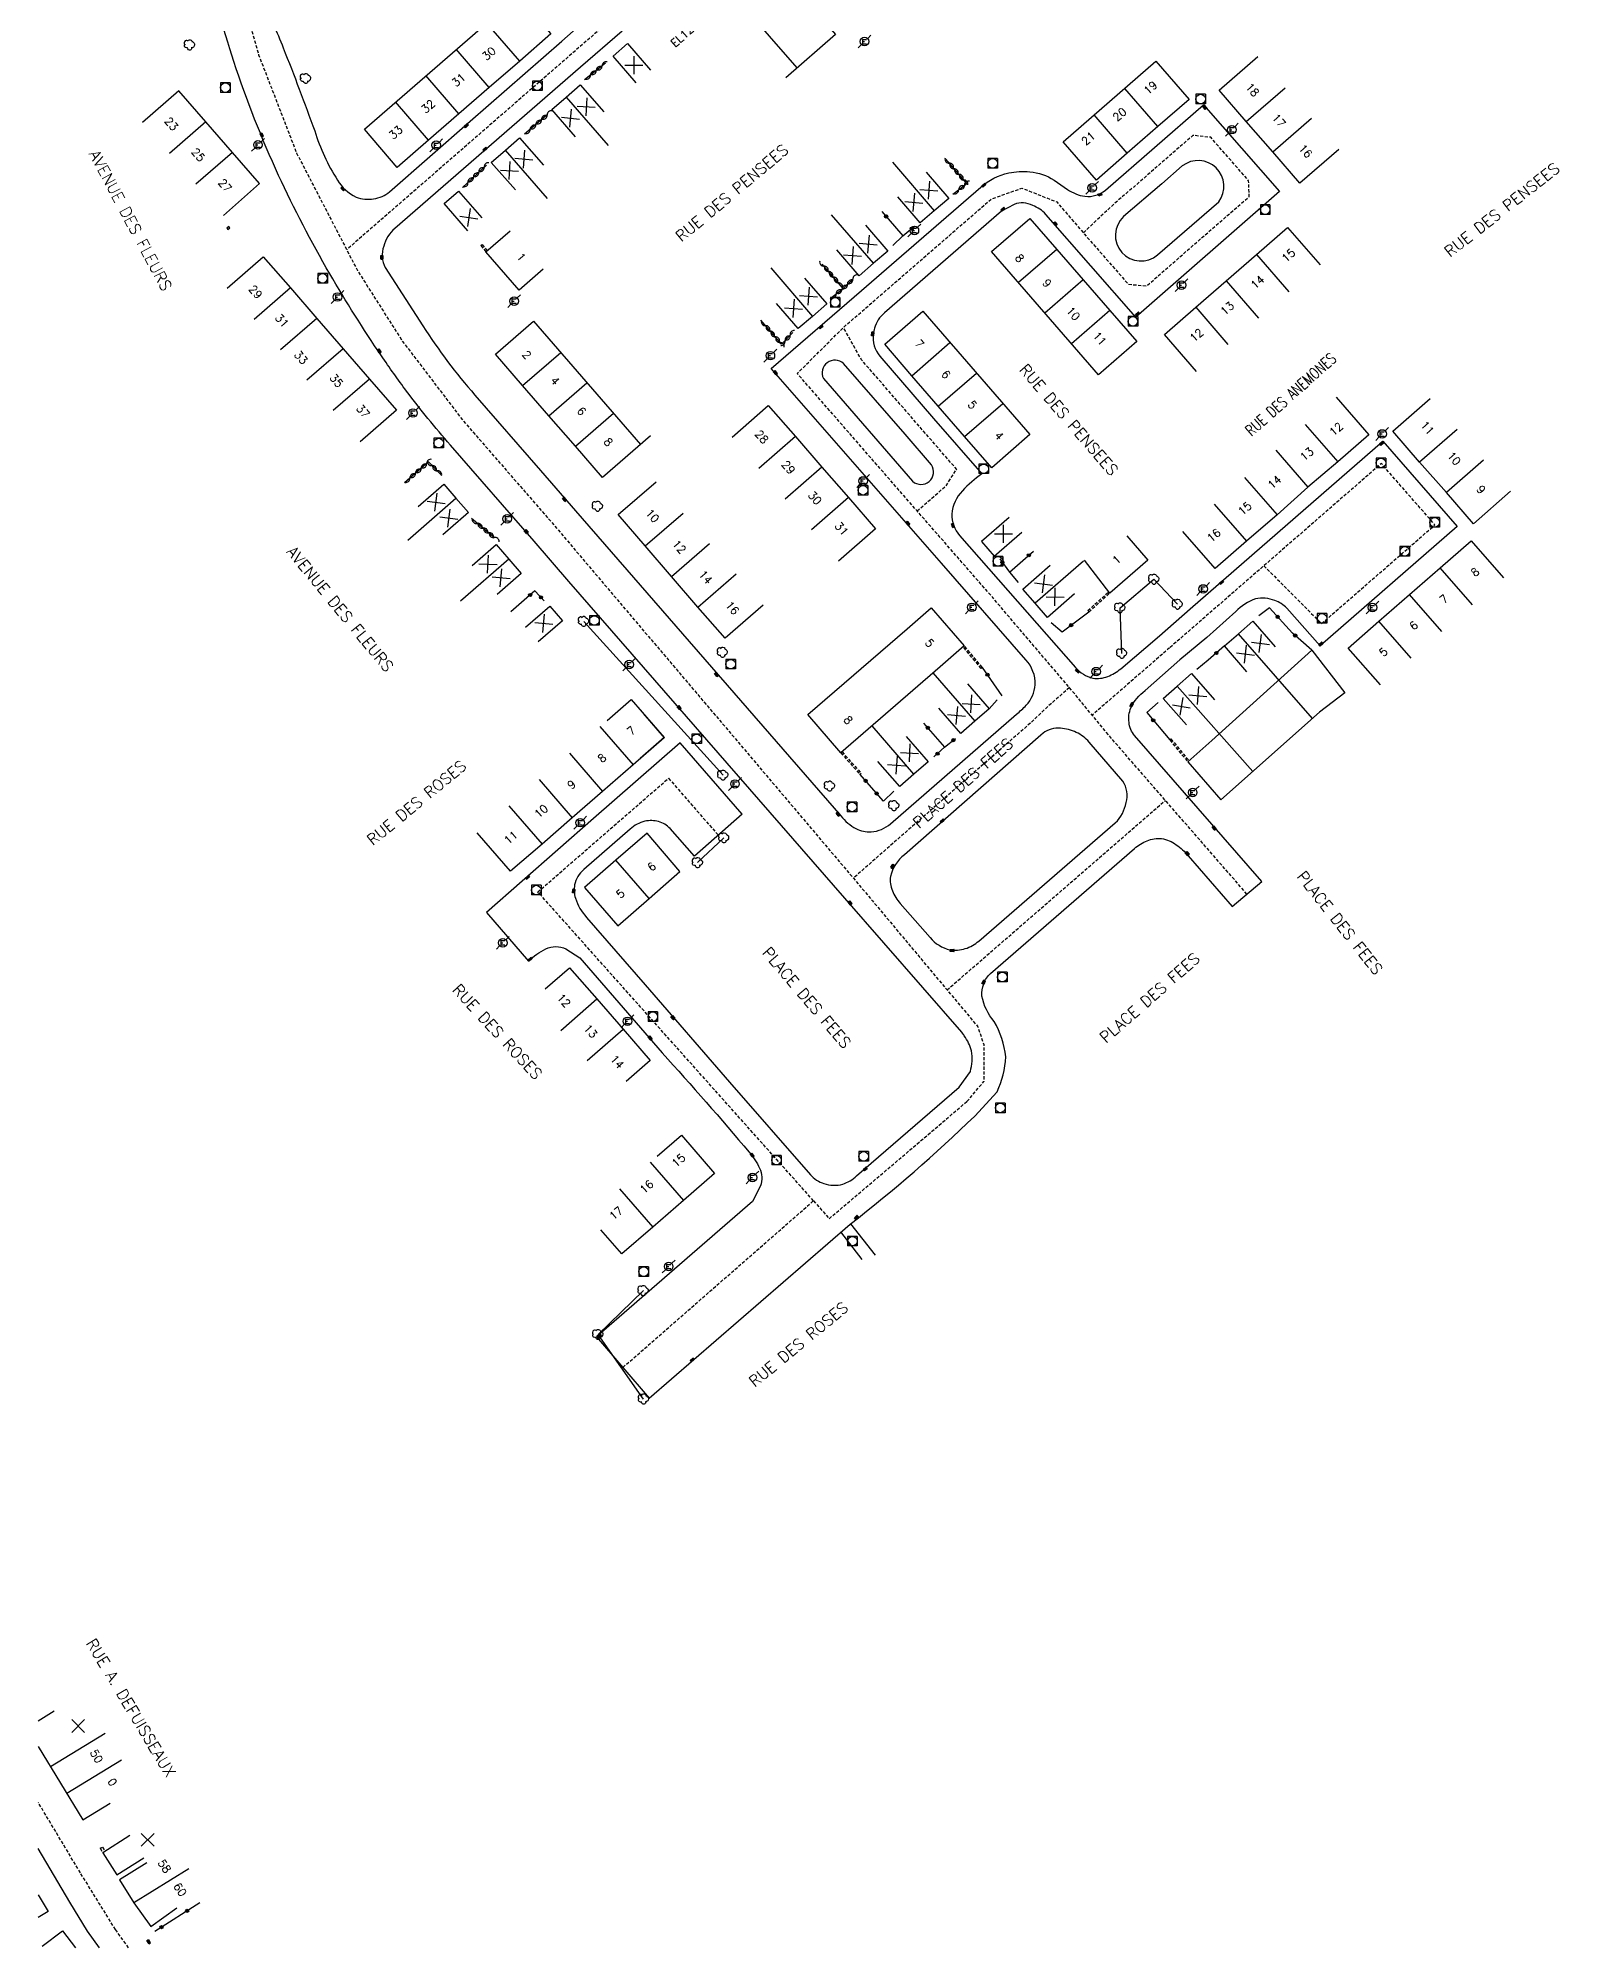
# Model space of a CAD drawing. Header units: millimetres. Extents: x 109000 to 110000, y 120000 to 121000.
# Drawn here: x 109000 to 109237.6, y 120000 to 120298.3 of the extents above; entities that cross this region are included whole.
import ezdxf
from ezdxf.enums import TextEntityAlignment as Align

# ---------------------------------------------------------------- set-up
doc = ezdxf.new("R2010")
doc.units = ezdxf.units.MM
doc.linetypes.add('DASHED', pattern=[0.75, 0.5, -0.25])
doc.layers.get('0').update_dxf_attribs({"linetype": 'CONTINUOUS'})
for name, color, linetype in [('W0001', 6, 'DASHED'), ('W0008', 7, 'CONTINUOUS'), ('W0100', 7, 'CONTINUOUS'), ('W0112', 1, 'DASHED'), ('W0300', 7, 'CONTINUOUS'), ('W0302', 3, 'CONTINUOUS'), ('W0310', 3, 'CONTINUOUS'), ('W0322', 7, 'CONTINUOUS'), ('W0400', 7, 'CONTINUOUS'), ('W0420', 7, 'CONTINUOUS'), ('W0471', 7, 'CONTINUOUS'), ('W0984', 7, 'CONTINUOUS'), ('W0989', 7, 'CONTINUOUS'), ('W0991', 7, 'CONTINUOUS'), ('W1102', 7, 'CONTINUOUS')]:
    doc.layers.add(name, color=color, linetype=linetype)
doc.styles.get("Standard").update_dxf_attribs({"font": 'romans.shx', "width": 0.85})

# ---------------------------------------------------------------- blocks, each defined once
blk = doc.blocks.new('t322o')
at = {"color": 0, "linetype": 'Continuous'}
for radius in [0.25, 0.15]:
    blk.add_circle((0, 0), radius, dxfattribs=at)
blk = doc.blocks.new('t991o')
at = {"color": 0, "linetype": 'Continuous'}
for p, q in [((-1, 1), (1, -1)), ((-1, -1), (1, 1))]:
    blk.add_line(p, q, dxfattribs=at)
blk = doc.blocks.new('t310o')
at = {"color": 0, "linetype": 'Continuous'}
for centre, start, end in [((-0.5, 0.38), 216.8699, 323.1304), ((0.5, -0.37), 36.8699, 143.1303)]:
    blk.add_arc(centre, 0.625, start, end, dxfattribs=at)
blk = doc.blocks.new('T400')
for p, q in [((-0.15, 0.3), (0.15, 0.3)), ((-0.15, -0.25), (-0.15, 0.3)), ((-0.15, 0.15), (0.15, 0.15)), ((-0.15, 0), (0.15, 0)), ((0.15, 0.3), (0.15, -0.25)), ((-0.15, -0.15), (0.15, -0.15)), ((-0.15, -0.25), (-0.15, -0.3)), ((-0.15, -0.3), (0.15, -0.3)), ((0.15, -0.3), (0.15, -0.25))]:
    blk.add_line(p, q)
blk = doc.blocks.new('T420')
for p, q in [((0.75, 0.75), (-0.75, 0.75)), ((-0.75, 0.75), (-0.75, -0.75)), ((0.75, 0.75), (0.75, -0.75)), ((0.75, -0.75), (-0.75, -0.75))]:
    blk.add_line(p, q)
blk.add_ellipse((0, 0), major_axis=(-0.53, 0.53), ratio=1, start_param=3.926991, end_param=10.210176)
blk = doc.blocks.new('T471')
for p, q in [((-0.333334, 0.333334), (-0.333334, -0.333334)), ((-0.333334, 0.333334), (0.333334, 0.333334)), ((-0.333334, 0), (0, 0)), ((0.500001, 0.500001), (1.000002, 1.000002)), ((-0.500001, -0.500001), (-1.000002, -1.000002)), ((-0.333334, -0.333334), (0.333334, -0.333334))]:
    blk.add_line(p, q)
blk.add_ellipse((0, 0), major_axis=(0.471405, 0.471405), ratio=1, start_param=5.4977871438, end_param=11.780972451)
blk = doc.blocks.new('T300')
for p, q in [((-0.8, 0.51), (-0.86, 0.34)), ((-0.86, 0.34), (-0.86, 0.17)), ((-0.86, 0.17), (-0.74, 0.06)), ((-0.69, 0.63), (-0.8, 0.51)), ((-0.8, -0.06), (-0.74, 0.06)), ((-0.74, 0.06), (-0.69, 0.11)), ((-0.57, 0.69), (-0.69, 0.63)), ((-0.46, 0.69), (-0.57, 0.69)), ((-0.29, 0.63), (-0.46, 0.69)), ((-0.29, 0.63), (-0.17, 0.74)), ((-0.23, 0.57), (-0.29, 0.63)), ((-0.17, 0.74), (-0.06, 0.8)), ((-0.06, 0.8), (0.06, 0.8)), ((0.06, 0.8), (0.23, 0.74)), ((0.23, 0.74), (0.34, 0.63)), ((0.34, 0.63), (0.4, 0.51)), ((0.46, 0.46), (0.34, 0.46)), ((0.4, 0.51), (0.4, 0.46)), ((0.57, 0.4), (0.46, 0.46)), ((0.57, 0.4), (0.69, 0.29)), ((0.69, 0.29), (0.74, 0.17)), ((0.74, 0.06), (0.69, -0.17)), ((0.74, 0.17), (0.74, 0.06)), ((-0.8, -0.17), (-0.8, -0.06)), ((-0.8, -0.23), (-0.8, -0.17)), ((-0.74, -0.34), (-0.8, -0.23)), ((-0.69, -0.4), (-0.74, -0.34)), ((-0.51, -0.46), (-0.69, -0.4)), ((-0.4, -0.46), (-0.51, -0.46)), ((-0.4, -0.46), (-0.34, -0.46)), ((-0.34, -0.46), (-0.34, -0.4)), ((-0.34, -0.51), (-0.34, -0.46)), ((-0.29, -0.63), (-0.34, -0.51)), ((-0.17, -0.74), (-0.29, -0.63)), ((-0.06, -0.8), (-0.17, -0.74)), ((0.06, -0.8), (-0.06, -0.8)), ((0.17, -0.74), (0.06, -0.8)), ((0.23, -0.69), (0.17, -0.74)), ((0.29, -0.46), (0.23, -0.46)), ((0.29, -0.63), (0.23, -0.69)), ((0.46, -0.4), (0.29, -0.46)), ((0.34, -0.51), (0.29, -0.63)), ((0.34, -0.51), (0.34, -0.46)), ((0.57, -0.34), (0.46, -0.4)), ((0.63, -0.29), (0.57, -0.34)), ((0.69, -0.17), (0.63, -0.29))]:
    blk.add_line(p, q)

msp = doc.modelspace()

# ---------------------------------------------------------------- linework, layer by layer
at = {"layer": 'W0001', "flags": 128}
for points in [[(109000, 120376.7), (109004.5, 120371.46), (109013.84, 120363.49), (109021.82, 120339.6), (109028.09, 120317.63), (109034.44, 120295.68), (109040.38, 120280.31), (109048.2, 120265.23), (109049.89, 120261.96), (109056.86, 120251), (109066.32, 120238.61), (109080.71, 120222.08), (109127.38, 120167.07), (109130.35, 120163.52), (109142, 120149.61), (109146.83, 120143.85), (109147.73, 120141.07), (109147.74, 120135.3)], [(109119.24, 120313.78), (109131.82, 120324.85), (109148.35, 120339.4), (109150.78, 120339), (109157.68, 120331.04), (109157.34, 120328.46), (109132.32, 120306.53), (109127.48, 120304.73), (109120.8, 120312.35), (109116.19, 120316.57), (109112.45, 120317.65), (109108.36, 120316.94), (109105.72, 120315.28), (109055.32, 120271.42), (109048.2, 120265.23)], [(109188.86, 120164.58), (109176.11, 120179.22), (109167.74, 120188.83), (109164.68, 120192.53), (109161.11, 120196.84), (109149.14, 120210.89), (109137.32, 120224.43), (109118.6, 120245.9), (109125.82, 120253.09), (109142.31, 120267.42), (109148.89, 120273.13), (109153.71, 120274.85), (109159.13, 120272.7), (109163.29, 120267.86), (109170.32, 120259.84), (109173.19, 120259.57), (109184.42, 120269.37), (109189.2, 120273.51), (109189.12, 120276.01), (109183.19, 120282.78), (109180.42, 120283.08), (109171.17, 120275.02), (109168.18, 120272.46), (109163.29, 120267.86)], [(109137.32, 120224.43), (109141.79, 120228.29), (109143.51, 120230.92), (109128.65, 120248.02), (109125.82, 120253.09)], [(109191.5, 120215.86), (109200.51, 120206.82), (109200.51, 120206.82), (109200.51, 120206.82), (109218.23, 120222.25), (109209.86, 120231.83), (109176.77, 120203.04)], [(109176.77, 120203.04), (109171.05, 120198.07), (109164.68, 120192.53)], [(109161.11, 120196.84), (109157.75, 120193.87), (109154.93, 120191.2), (109134.27, 120173.15), (109127.38, 120167.07)], [(109142, 120149.61), (109147.88, 120154.71), (109176.11, 120179.22)]]:
    msp.add_lwpolyline(points, dxfattribs=at)
at = {"layer": 'W0001'}
for points in [[(109091.36, 120090.65), (109121.14, 120116.68), (109078.07, 120164.92), (109098.49, 120182.67), (109106.26, 120173.77)], [(109121.14, 120116.68), (109123.59, 120113.88), (109145.11, 120132.18), (109147.74, 120135.3)], [(109014.12, 120000), (109012.08, 120002.85), (109006.59, 120011.72), (109000, 120022.71)]]:
    msp.add_lwpolyline(points, dxfattribs=at)
at = {"layer": 'W0008'}
for p, q in [((109128.76, 120107.51), (109125.4, 120111.82)), ((109126.9, 120113.09), (109130.77, 120108.2))]:
    msp.add_line(p, q, dxfattribs=at)
at = {"layer": 'W0008', "flags": 128}
for points in [[(109145.64, 120136.88, 0.1025), (109145.84, 120140.09, 0.0879), (109144.7, 120142.43, 0.0347), (109144.29, 120142.99), (109126.02, 120163.92), (109082.93, 120213.39), (109077.47, 120219.72), (109064.41, 120234.7, -0.0191), (109057.55, 120243.14, -0.011), (109053.63, 120248.67, -0.0179), (109045.56, 120261.48, -0.0236), (109037.57, 120276.84, -0.0283), (109030.58, 120294.62, -0.0114), (109025.85, 120310.7, -0.0021), (109022.42, 120323.05), (109018.08, 120339.14, 0.0311), (109014.35, 120350.45, 0.0407), (109008.99, 120360.98, 0.04), (109002.04, 120370.5), (109000, 120372.87, 0.1566)], [(109035.41, 120304.25, 0.0158), (109038.29, 120296.75, -0.008), (109043.2, 120283.77, 0.0643), (109046.76, 120276.11, 0.1463), (109049.67, 120273.45, 0.1327), (109052.41, 120273.18, 0.1401), (109054.9, 120274.28), (109067.49, 120285.33), (109081.83, 120297.8), (109084.95, 120300.54)], [(109091.26, 120299.37), (109084.71, 120293.73), (109055.73, 120268.56, 0.1455), (109053.98, 120265.76, 0.2106), (109054.23, 120262.43), (109060.1, 120253.33, 0.0354), (109068.23, 120242.52), (109078.47, 120230.72), (109083.95, 120224.43), (109125.41, 120176.79, 0.0972), (109127.76, 120174.8, 0.1298), (109130.15, 120174.31, 0.1635), (109133.19, 120175.56), (109152.86, 120192.69, 0.0324), (109154.36, 120194.08, 0.1647), (109155.79, 120197.27, 0.1906), (109154.32, 120201.18), (109141.15, 120216.28), (109114.52, 120246.68), (109128.62, 120258.85), (109134.1, 120263.6), (109147.26, 120275.02, -0.1234), (109151.64, 120277.22, -0.0815), (109154.94, 120277.39, -0.1229), (109158.72, 120276.1), (109160.84, 120274.65, 0.1261), (109163.55, 120273.57, 0.1999), (109166.76, 120274.52), (109182.07, 120287.84), (109193.94, 120274.32), (109171.48, 120254.71), (109157.42, 120270.75, 0.1171), (109155.38, 120272.14, 0.2182), (109152.49, 120272.31), (109150.52, 120271.25), (109132.21, 120255.37, 0.1396), (109130.65, 120252.96, 0.0484), (109130.48, 120252.07, 0.1986), (109131.49, 120248.58), (109139.9, 120238.88), (109147.44, 120230.23, 0.0526), (109144.4, 120227.55, 0.1674), (109142.73, 120223.94, 0.1857), (109143.97, 120220.59), (109162.09, 120199.95, 0.1657), (109164.79, 120198.31, 0.1319), (109167.1, 120198.57, 0.0875), (109169.14, 120199.77), (109175.17, 120204.92)], [(109169.59, 120270.4, 0.9861), (109174.89, 120264.43), (109184.46, 120272.7, 0.8703), (109178.76, 120278.32), (109175.57, 120275.51), (109169.59, 120270.4)], [(109125.82, 120247.45, 0.8214), (109122.68, 120245.11), (109136.62, 120229.05, 0.8704), (109139.57, 120231.61), (109135.44, 120236.4), (109125.82, 120247.45)], [(109175.17, 120204.92), (109179.97, 120209.12), (109210.1, 120235.31), (109221.71, 120222.01), (109200.29, 120203.35), (109195.08, 120209.23, 0.1215), (109193.23, 120210.43, 0.1519), (109190.19, 120210.69, 0.1156), (109187.11, 120208.7), (109182.57, 120204.67), (109178.36, 120201.15)], [(109149.83, 120133.71, 0.0972), (109151.17, 120139.15, 0.1011), (109149.37, 120144.7, -0.1381), (109147.46, 120148.64, -0.1059), (109147.73, 120150.58, -0.126), (109148.79, 120152.18), (109171.29, 120171.72, -0.0862), (109173.27, 120172.91, -0.1189), (109175.51, 120173.24, -0.1254), (109177.81, 120172.3, -0.0605), (109179.69, 120170.55), (109186.56, 120162.63), (109191.16, 120166.53), (109171.29, 120189.33, -0.148), (109170.43, 120191.4, -0.125), (109170.71, 120193.67, -0.1156), (109172.95, 120196.36), (109178.36, 120201.15)], [(109156.64, 120189.38), (109135.34, 120170.73, 0.1712), (109133.16, 120167.34, 0.1295), (109133.47, 120165.1, 0.0857), (109134.69, 120163.12), (109139.37, 120157.78, 0.1638), (109142.44, 120155.88, 0.1232), (109144.84, 120156.06, 0.1011), (109146.97, 120157.24), (109168.29, 120175.72, 0.166), (109169.97, 120178.87, 0.2262), (109169.47, 120182.21), (109164.19, 120188.33, 0.1016), (109162.2, 120189.84, 0.1013), (109159.71, 120190.48, 0.195), (109157, 120189.71), (109156.64, 120189.38)], [(109109.98, 120177.06), (109100.31, 120188.18), (109086.78, 120176.37), (109070.05, 120161.71), (109076.63, 120154.13, -0.0858), (109079.32, 120156.01, -0.2359), (109082.44, 120156.02), (109084.62, 120154.61), (109097.5, 120139.77, -0.0096), (109111.09, 120124.25, -0.0715), (109112.7, 120121.77, -0.2128), (109112.85, 120119), (109111.6, 120116.55), (109087.23, 120095.45), (109095.48, 120085.85), (109126.88, 120113.05, 0.0278), (109146.33, 120129.92), (109149.83, 120133.71)], [(109109.98, 120177.06), (109102.53, 120170.48), (109098.73, 120174.81, 0.1426), (109096.94, 120175.9, 0.1252), (109094.8, 120175.95, 0.1231), (109092.48, 120174.73), (109085.25, 120168.4, 0.1612), (109083.81, 120166.02, 0.1185), (109083.94, 120163.96, 0.1095), (109085.69, 120160.94), (109094.85, 120150.41), (109108, 120135.23), (109120.65, 120120.74, 0.1334), (109122.77, 120119.37, 0.1523), (109125.7, 120119.28, 0.1048), (109127.86, 120120.56), (109143.89, 120134.45), (109145.64, 120136.88)]]:
    msp.add_lwpolyline(points, format="xyb", dxfattribs=at)
at = {"layer": 'W0008'}
msp.add_lwpolyline([(109009.58, 120000), (109007.72, 120002.58), (109004.96, 120007.12), (109000, 120015.52)], dxfattribs=at)
at = {"layer": 'W0100'}
msp.add_line((109002.49, 120036.94), (109000, 120035.42), dxfattribs=at)
at = {"layer": 'W0100', "flags": 128}
for points in [[(109118.6, 120293.63), (109105.98, 120308.13), (109111.96, 120313.32), (109120.31, 120303.71), (109124.57, 120298.82), (109116.82, 120292.08)], [(109093.45, 120291.31), (109089.83, 120295.46), (109092.07, 120297.41), (109095.67, 120293.28)], [(109203.2, 120280.9), (109197.13, 120275.64), (109192.88, 120280.49), (109188.76, 120285.24), (109184.54, 120290.15), (109190.57, 120295.38)], [(109028.93, 120270.56), (109034.58, 120275.56), (109030.34, 120280.43), (109026.18, 120285.19), (109021.98, 120290.04), (109016.29, 120285.09)], [(109083.94, 120282.85), (109080.23, 120287.11), (109082.47, 120289.06), (109084.69, 120290.98), (109088.37, 120286.75)], [(109074.57, 120274.58), (109070.79, 120278.87), (109073, 120280.79), (109075.21, 120282.71), (109078.93, 120278.44)], [(109138.72, 120277.36), (109142.28, 120273.23), (109139.99, 120271.32), (109137.79, 120269.4), (109134.3, 120273.46)], [(109067.12, 120268.15), (109063.41, 120272.42), (109065.66, 120274.39), (109069.3, 120270.23)], [(109129.24, 120269.07), (109132.73, 120265.02), (109130.5, 120263.1), (109128.28, 120261.14), (109124.76, 120265.21)], [(109029.64, 120268.4), (109029.93, 120268.63), (109029.79, 120268.84), (109029.49, 120268.61), (109029.64, 120268.4)], [(109078.92, 120262.2), (109075.14, 120258.92), (109069.96, 120264.88), (109073.74, 120268.16)], [(109180.99, 120246.23), (109175.98, 120251.99), (109180.86, 120256.23), (109185.61, 120260.37), (109190.36, 120264.47), (109195.21, 120268.69), (109200.29, 120262.84)], [(109029.51, 120259.23), (109035.15, 120264.12), (109039.4, 120259.26), (109043.52, 120254.5), (109047.64, 120249.75), (109051.76, 120245.03), (109055.99, 120240.14), (109050.31, 120235.21)], [(109119.75, 120260.79), (109123.21, 120256.78), (109120.99, 120254.82), (109118.74, 120252.92), (109115.37, 120256.83)], [(109095.67, 120236.18), (109088.16, 120229.67), (109083.93, 120234.54), (109079.8, 120239.3), (109075.69, 120244.03), (109071.45, 120248.9), (109077.41, 120254.07), (109094.1, 120234.82)], [(109202.8, 120242.18), (109207.9, 120236.32), (109203.07, 120232.07), (109198.35, 120228.16), (109193.56, 120223.82), (109188.8, 120219.69), (109183.9, 120215.44), (109178.86, 120221.23)], [(109108.42, 120235.97), (109114.07, 120240.88), (109118.31, 120236.03), (109122.44, 120231.27), (109126.58, 120226.5), (109130.8, 120221.62), (109125.02, 120216.6)], [(109230.06, 120227.51), (109224.23, 120222.43), (109220.01, 120227.29), (109215.84, 120232.05), (109211.64, 120236.89), (109217.48, 120241.98)], [(109059.37, 120225.14), (109063.37, 120228.61), (109065.28, 120226.41), (109067.21, 120224.18), (109063.2, 120220.71)], [(109113.27, 120209.69), (109107.33, 120204.54), (109103.09, 120209.42), (109098.96, 120214.19), (109094.85, 120218.95), (109090.6, 120223.85), (109096.53, 120228.99)], [(109151.72, 120223.42), (109147.38, 120219.64), (109149.34, 120217.36), (109153.67, 120221.09)], [(109067.8, 120215.88), (109071.57, 120219.16), (109073.54, 120216.9), (109075.46, 120214.68), (109071.69, 120211.4)], [(109170.08, 120220.54), (109173.36, 120216.76), (109167.41, 120211.59), (109163.46, 120216.74)], [(109209.7, 120197.24), (109204.69, 120202.98), (109209.45, 120207.2), (109214.23, 120211.37), (109219.04, 120215.54), (109223.9, 120219.76), (109228.95, 120213.97)], [(109161.94, 120211.46), (109157.69, 120207.8), (109155.75, 120210.03), (109153.82, 120212.22), (109158.12, 120215.93)], [(109076.16, 120206.25), (109079.93, 120209.53), (109081.92, 120207.28), (109078.14, 120204)], [(109135.75, 120206.03), (109139.52, 120209.31), (109144.7, 120203.35), (109140.93, 120200.07)], [(109188.86, 120199.3), (109185.34, 120203.34), (109187.55, 120205.25), (109189.76, 120207.19), (109193.26, 120203.18)], [(109140.93, 120200.07), (109125.41, 120186.64), (109120.25, 120192.62), (109135.75, 120206.03)], [(109183.35, 120188.57), (109198.98, 120202.69), (109204.14, 120196.04), (109200.2, 120192.97)], [(109179.39, 120191.04), (109175.76, 120195.13), (109177.96, 120197.05), (109180.17, 120199.04), (109183.81, 120194.93)], [(109088.89, 120191.7), (109092.66, 120194.98), (109097.83, 120189.02), (109094.05, 120185.75)], [(109145.19, 120197.41), (109148.59, 120193.5), (109146.36, 120191.57), (109144.14, 120189.65), (109140.7, 120193.61)], [(109094.52, 120192.78), (109097.8, 120189), (109092.96, 120184.78), (109088.19, 120180.63), (109083.45, 120176.5), (109078.74, 120172.37), (109073.82, 120168.15), (109068.61, 120174.13)], [(109183.35, 120188.57), (109179.61, 120185.26), (109184.78, 120179.29), (109200.2, 120192.97)], [(109135.62, 120189.2), (109139.05, 120185.23), (109136.83, 120183.3), (109134.6, 120181.37), (109131.19, 120185.31)], [(109079.23, 120149.78), (109083, 120153.07), (109087.26, 120148.2), (109091.4, 120143.47), (109095.62, 120138.6), (109091.86, 120135.32)], [(109096.73, 120123.65), (109100.5, 120126.93), (109105.68, 120120.96), (109100.81, 120116.72), (109096.05, 120112.57), (109091.2, 120108.38), (109087.93, 120112.16)]]:
    msp.add_lwpolyline(points, dxfattribs=at)
for points in [[(109074.94, 120304.9), (109080.12, 120298.93), (109075.23, 120294.69), (109070.48, 120290.57), (109065.73, 120286.45), (109061, 120282.33), (109056.11, 120278.08), (109050.96, 120284.08), (109074.94, 120304.9)], [(109174.64, 120294.66), (109179.82, 120288.69), (109174.96, 120284.45), (109170.15, 120280.3), (109165.34, 120276.11), (109160.16, 120282.08), (109174.64, 120294.66)], [(109165.65, 120245.69), (109148.97, 120264.94), (109154.93, 120270.12), (109159.17, 120265.27), (109163.28, 120260.53), (109167.42, 120255.74), (109171.63, 120250.87), (109165.65, 120245.69)], [(109154.93, 120236.35), (109148.98, 120231.18), (109144.74, 120236.05), (109140.61, 120240.8), (109136.48, 120245.55), (109132.27, 120250.45), (109138.2, 120255.61), (109154.93, 120236.35)], [(109090.56, 120159.63), (109095.45, 120163.87), (109100.27, 120168.11), (109095.13, 120174.09), (109090.27, 120169.87), (109085.37, 120165.61)]]:
    msp.add_lwpolyline(points, close=True, dxfattribs=at)
at = {"layer": 'W0100'}
for points in [[(109000, 120031.43), (109006.99, 120019.99), (109011.26, 120022.59)], [(109014.33, 120017.52), (109010.1, 120014.86), (109012.28, 120011.39), (109016.51, 120014.06)], [(109016.98, 120013.27), (109012.73, 120010.64), (109014.97, 120007.02), (109017.61, 120003.33), (109021.68, 120006.24)], [(109000, 120008.25), (109001.55, 120005.69), (109000, 120004.75)], [(109000.64, 120000.28), (109003.82, 120002.67), (109005.82, 120000)]]:
    msp.add_lwpolyline(points, dxfattribs=at)
at = {"layer": 'W0112'}
for p, q in [((109069.17, 120265.88), (109069.36, 120266.03)), ((109069.36, 120266.03), (109070.15, 120265.05)), ((109069.17, 120265.88), (109069.96, 120264.88)), ((109163.99, 120208.85), (109167.24, 120211.77)), ((109164.16, 120208.66), (109167.41, 120211.59)), ((109163.99, 120208.85), (109164.16, 120208.66)), ((109147.33, 120199.82), (109144.52, 120203.19)), ((109147.52, 120199.99), (109144.7, 120203.35)), ((109147.52, 120199.99), (109147.33, 120199.82)), ((109176.98, 120188.81), (109176.79, 120188.65)), ((109176.79, 120188.65), (109179.61, 120185.26)), ((109176.98, 120188.81), (109179.8, 120185.43)), ((109125.41, 120186.64), (109128.37, 120183.3)), ((109125.6, 120186.8), (109128.56, 120183.47)), ((109128.37, 120183.3), (109128.56, 120183.47)), ((109009.7, 120015.54), (109010.04, 120015.74)), ((109010.04, 120015.74), (109010.43, 120015.07))]:
    msp.add_line(p, q, dxfattribs=at)
msp.add_lwpolyline([(109009.7, 120015.54), (109010.1, 120014.86)], dxfattribs=at)
at = {"layer": 'W0302'}
for p, q in [((109107, 120183.16), (109085.24, 120207.17)), ((109107.14, 120173.37), (109103.03, 120169.49))]:
    msp.add_line(p, q, dxfattribs=at)
at = {"layer": 'W0302', "flags": 128}
for points in [[(109169.32, 120202.17), (109169.03, 120209.28), (109174.33, 120213.76), (109178.02, 120209.85)], [(109094.6, 120085.71), (109087.47, 120095.79), (109094.55, 120102.65)]]:
    msp.add_lwpolyline(points, dxfattribs=at)
at = {"layer": 'W0310'}
for p, q in [((109088.66, 120294.37), (109085.38, 120291.77)), ((109079.6, 120286.34), (109076, 120283.29)), ((109070.02, 120278.45), (109066.31, 120274.96)), ((109125.78, 120259.18), (109122.51, 120262.97)), ((109071.32, 120220.21), (109067.71, 120223.23))]:
    msp.add_line(p, q, dxfattribs=at)
at = {"layer": 'W0310', "flags": 128}
for points in [[(109142.92, 120273.89), (109145.08, 120275.57), (109141.81, 120279.36)], [(109123.76, 120257.61), (109125.78, 120259.18), (109127.29, 120260.61)], [(109117.9, 120252.31), (109116.16, 120250.46), (109112.89, 120254.24)], [(109062.98, 120230.04), (109060.99, 120232.07), (109057.21, 120228.8)]]:
    msp.add_lwpolyline(points, dxfattribs=at)
at = {"layer": 'W0322'}
for p, q in [((109131.83, 120271.18), (109135.09, 120267.39)), ((109151.75, 120214.88), (109155.53, 120218.15)), ((109150.6, 120195.57), (109147.52, 120199.99)), ((109148.59, 120193.5), (109149.82, 120194.94)), ((109138.34, 120191.3), (109141.61, 120187.52)), ((109025.28, 120007.04), (109018.21, 120002.55))]:
    msp.add_line(p, q, dxfattribs=at)
at = {"layer": 'W0322', "flags": 128}
for points in [[(109133.52, 120265.88), (109135.09, 120267.39), (109136.92, 120268.88)], [(109150.24, 120216.92), (109151.75, 120214.88), (109153.11, 120213.25)], [(109079.04, 120210.41), (109077.62, 120211.96), (109073.85, 120208.67)], [(109158.29, 120207.01), (109159.99, 120205.54), (109164.16, 120208.66)], [(109198.98, 120202.69), (109196, 120205.32), (109192.39, 120209.28), (109190.69, 120208.04)], [(109185.34, 120203.34), (109182.8, 120201.14), (109181.05, 120199.64)], [(109174.97, 120194.48), (109173.21, 120192.94), (109176.79, 120188.65)], [(109139.96, 120186.01), (109141.61, 120187.52), (109143.3, 120188.88)], [(109133.7, 120180.65), (109132.06, 120179.1), (109128.37, 120183.3)]]:
    msp.add_lwpolyline(points, dxfattribs=at)
at = {"layer": 'W1102'}
for p, q in [((109075.23, 120294.69), (109070.05, 120300.66)), ((109070.48, 120290.57), (109065.3, 120296.53)), ((109065.73, 120286.45), (109060.56, 120292.42)), ((109174.96, 120284.45), (109169.77, 120290.43)), ((109188.76, 120285.24), (109194.82, 120290.5)), ((109061, 120282.33), (109055.82, 120288.3)), ((109082.47, 120289.06), (109089.04, 120281.52)), ((109026.18, 120285.19), (109020.5, 120280.25)), ((109170.15, 120280.3), (109164.97, 120286.27)), ((109192.88, 120280.49), (109198.96, 120285.77)), ((109030.34, 120280.43), (109024.65, 120275.48)), ((109079.57, 120273.25), (109073, 120280.79)), ((109133.46, 120278.89), (109139.99, 120271.32)), ((109130.5, 120263.1), (109123.97, 120270.67)), ((109159.17, 120265.27), (109153.19, 120260.08)), ((109190.36, 120264.47), (109195.41, 120258.64)), ((109114.46, 120262.39), (109120.99, 120254.82)), ((109163.28, 120260.53), (109157.3, 120255.33)), ((109185.61, 120260.37), (109190.66, 120254.55)), ((109039.4, 120259.26), (109033.74, 120254.34)), ((109043.52, 120254.5), (109037.86, 120249.59)), ((109167.42, 120255.74), (109161.44, 120250.55)), ((109180.86, 120256.23), (109185.89, 120250.44)), ((109047.64, 120249.75), (109041.98, 120244.83)), ((109075.69, 120244.03), (109081.64, 120249.19)), ((109136.48, 120245.55), (109142.45, 120250.72)), ((109140.61, 120240.8), (109146.58, 120245.97)), ((109051.76, 120245.03), (109046.08, 120240.09)), ((109079.8, 120239.3), (109085.74, 120244.45)), ((109083.93, 120234.54), (109089.88, 120239.69)), ((109144.74, 120236.05), (109150.7, 120241.22)), ((109197.96, 120237.94), (109203.07, 120232.07)), ((109221.68, 120237.14), (109215.84, 120232.05)), ((109118.31, 120236.03), (109112.61, 120231.08)), ((109193.35, 120233.91), (109198.35, 120228.16)), ((109122.44, 120231.27), (109116.72, 120226.29)), ((109225.84, 120232.36), (109220.01, 120227.29)), ((109188.48, 120229.65), (109193.56, 120223.82)), ((109057.73, 120219.86), (109065.28, 120226.41)), ((109126.58, 120226.5), (109120.82, 120221.5)), ((109183.74, 120225.5), (109188.8, 120219.69)), ((109094.85, 120218.95), (109100.78, 120224.09)), ((109098.96, 120214.19), (109104.9, 120219.34)), ((109073.54, 120216.9), (109065.99, 120210.35)), ((109163.32, 120216.56), (109155.75, 120210.03)), ((109224.1, 120209.75), (109219.04, 120215.54)), ((109103.09, 120209.42), (109109.03, 120214.58)), ((109219.29, 120205.57), (109214.23, 120211.37)), ((109214.5, 120201.41), (109209.45, 120207.2)), ((109199.1, 120192), (109187.55, 120205.25)), ((109139.8, 120199.12), (109146.36, 120191.57)), ((109189.76, 120183.71), (109177.96, 120197.05)), ((109087.77, 120190.74), (109092.96, 120184.78)), ((109136.83, 120183.3), (109130.29, 120190.87)), ((109083, 120186.6), (109088.19, 120180.63)), ((109078.25, 120182.48), (109083.45, 120176.5)), ((109073.52, 120178.38), (109078.74, 120172.37)), ((109095.45, 120163.87), (109090.27, 120169.87)), ((109081.64, 120143.29), (109087.26, 120148.2)), ((109085.78, 120138.57), (109091.4, 120143.47)), ((109095.62, 120122.69), (109100.81, 120116.72)), ((109090.85, 120118.55), (109096.05, 120112.57)), ((109010.48, 120033.46), (109001.94, 120028.25)), ((109013.01, 120029.32), (109004.47, 120024.11)), ((109023.52, 120012.31), (109014.97, 120007.02))]:
    msp.add_line(p, q, dxfattribs=at)

# ---------------------------------------------------------------- block references
at = {"layer": 'W0300'}
for p in [(109023.68, 120297.21), (109041.81, 120291.97), (109087.41, 120225.16), (109174.33, 120213.76), (109169.03, 120209.28), (109178.02, 120209.85), (109085.24, 120207.17), (109106.93, 120202.33), (109169.32, 120202.17), (109107, 120183.16), (109123.67, 120181.45), (109133.71, 120178.39), (109107.14, 120173.37), (109103.03, 120169.49), (109094.55, 120102.65), (109087.47, 120095.79), (109094.6, 120085.71)]:
    msp.add_blockref('T300', p, dxfattribs=at)
at = {"layer": 'W0310'}
for p, rotation in [((109086.29, 120292.49), 218.4345597166922), ((109087.19, 120293.21), 218.4345597166922), ((109088.1, 120293.93), 218.4345597166922), ((109079.52, 120286.27), 220.2434750900519), ((109076.88, 120284.03), 220.2434750900519), ((109077.76, 120284.78), 220.2434750900519), ((109078.64, 120285.53), 220.2434750900519), ((109068.83, 120277.33), 223.1767802911691), ((109069.67, 120278.12), 223.1767802911691), ((109142.34, 120278.75), 130.7932050263138), ((109143.09, 120277.87), 130.7932050263138), ((109067.15, 120275.75), 223.1767802911691), ((109067.99, 120276.54), 223.1767802911691), ((109143.83, 120274.6), 37.9247672381596), ((109143.85, 120277), 130.7932050263138), ((109144.6, 120276.12), 130.7932050263138), ((109144.74, 120275.31), 37.9247672381596), ((109122.76, 120262.68), 130.7924563633433), ((109123.51, 120261.81), 130.7924563633433), ((109124.27, 120260.93), 130.7924563633433), ((109125.02, 120260.06), 130.7924563633433), ((109126.44, 120259.81), 43.14987592886251), ((109127.28, 120260.6), 43.14987592886251), ((109124.67, 120258.32), 37.95780342086385), ((109125.58, 120259.03), 37.95780342086385), ((109113.65, 120253.37), 130.7932050261876), ((109114.4, 120252.49), 130.7932050261876), ((109115.16, 120251.62), 130.7932050261876), ((109115.91, 120250.74), 130.7932050261876), ((109116.69, 120251.02), 226.877537732112), ((109117.48, 120251.86), 226.877537732112), ((109058.08, 120229.55), 220.9362630086213), ((109058.95, 120230.31), 220.9362630086213), ((109059.83, 120231.07), 220.9362630086213), ((109060.7, 120231.83), 220.9362630086213), ((109061.53, 120231.52), 134.5475170341915), ((109062.34, 120230.7), 134.5475170341915), ((109068.59, 120222.49), 140.0713417033986), ((109069.48, 120221.75), 140.0713417033986), ((109070.37, 120221.01), 140.0713417033986), ((109071.25, 120220.27), 140.0713417033986)]:
    msp.add_blockref('t310o', p, dxfattribs=dict(at, rotation=rotation))
at = {"layer": 'W0322'}
for p, rotation in [((109132.48, 120270.42), 310.7933239040622), ((109136.5, 120268.54), 39.27827544972765), ((109150.64, 120216.39), 306.3987080379588), ((109154.78, 120217.5), 40.79568878458729), ((109076.86, 120211.3), 221.0077334340044), ((109078.56, 120210.94), 25.85636674575871), ((109161.39, 120206.59), 36.82395322754039), ((109193.66, 120207.88), 132.3126019156044), ((109196.4, 120204.96), 138.6299127409303), ((109184.08, 120202.24), 220.9487573148668), ((109148.32, 120198.85), 124.8974853020171), ((109174.22, 120191.73), 309.8479952792596), ((109139, 120190.54), 310.8087371814544), ((109142.98, 120188.62), 38.89995422020722), ((109140.51, 120186.51), 316.7406705129881), ((109129.28, 120182.27), 207.3840050522701), ((109131.01, 120180.29), 131.2806334701476), ((109019.27, 120003.22), 212.4396178774035), ((109023.28, 120005.77), 212.4396178774035)]:
    msp.add_blockref('t322o', p, dxfattribs=dict(at, rotation=rotation))
at = {"layer": 'W0400'}
for p, rotation in [((109182.25, 120287.47), 40.74620000000003), ((109066.9, 120284.6), 131.7191), ((109034.92, 120283.13), 22.58390000000004), ((109069.81, 120280.93), 131.7191), ((109047.59, 120274.75), 45.6031), ((109147.74, 120275.31), 130.6013), ((109165.92, 120273.85), 111.3706), ((109150.73, 120271.54), 130.6013), ((109158.92, 120269.28), 41.06979999999999), ((109053.7, 120264.04), 1.46880000000003), ((109171.79, 120255.18), 132.2737), ((109122.3, 120253.16), 130.9717), ((109130.4, 120252.08), 174.5597), ((109053.28, 120249.39), 32.94920000000003), ((109115.18, 120246.01), 39.93640000000001), ((109209.9, 120234.98), 130.9276), ((109082.21, 120226.23), 40.7109), ((109076.26, 120221.21), 40.7109), ((109135.85, 120222.49), 42.70940000000002), ((109142.91, 120222.18), 17.28149999999998), ((109184.89, 120213.27), 310.9612), ((109200.42, 120203.64), 131.0458), ((109105.98, 120198.88), 38.95590000000001), ((109162.4, 120199.42), 45), ((109170.85, 120194.15), 153.435), ((109100.16, 120193.69), 38.95590000000001), ((109124.97, 120177.09), 39.3693), ((109141.25, 120176.02), 130.1009), ((109183.72, 120174.91), 41.32550000000003), ((109179.54, 120170.89), 41.32550000000003), ((109133.49, 120168.93), 327.3807), ((109076.46, 120167.19), 310.6013), ((109083.67, 120165.05), 177.5104), ((109126.84, 120163.2), 39.3693), ((109142.79, 120155.76), 90), ((109076.86, 120154.42), 131.7191), ((109147.73, 120150.81), 152.4027), ((109099.17, 120145.3), 40.90269999999997), ((109095.61, 120142.1), 40.87920000000001), ((109111.53, 120123.81), 41.0165), ((109129.21, 120121.64), 130.6013), ((109127.85, 120114.09), 133.3634), ((109087.67, 120095.57), 130.9858), ((109102.18, 120091.82), 131.1533), ((109017.26, 120000.95), 32.42451608685655)]:
    msp.add_blockref('T400', p, dxfattribs=dict(at, rotation=rotation))
at = {"layer": 'W0420'}
for p in [(109029.25, 120290.55), (109077.97, 120290.82), (109181.62, 120288.75), (109149.13, 120278.72), (109191.7, 120271.49), (109044.43, 120260.75), (109124.52, 120257), (109171.04, 120254.04), (109062.58, 120235.02), (109147.72, 120231), (109209.79, 120231.93), (109128.87, 120227.66), (109218.18, 120222.64), (109213.52, 120218.11), (109149.97, 120216.56), (109086.89, 120207.31), (109200.6, 120207.64), (109108.2, 120200.49), (109102.87, 120188.83), (109127.16, 120178.2), (109077.82, 120165.2), (109150.63, 120151.63), (109096.03, 120145.43), (109150.32, 120131.19), (109115.35, 120123.02), (109128.98, 120123.61), (109127.22, 120110.37), (109094.6, 120105.61)]:
    msp.add_blockref('T420', p, dxfattribs=at)
at = {"layer": 'W0471'}
for p in [(109129.1, 120297.74), (109186.51, 120283.97), (109034.34, 120281.6), (109062.19, 120281.54), (109164.66, 120274.89), (109136.9, 120268.24), (109178.64, 120259.7), (109046.78, 120257.84), (109074.36, 120257.2), (109114.4, 120248.68), (109058.56, 120239.72), (109209.97, 120236.45), (109128.89, 120229.11), (109073.28, 120223.2), (109182.02, 120212.24), (109145.87, 120209.37), (109208.46, 120209.33), (109092.34, 120200.44), (109165.31, 120199.33), (109108.87, 120181.78), (109180.38, 120180.45), (109084.69, 120175.73), (109072.6, 120156.98), (109092.08, 120144.71), (109111.59, 120120.33), (109098.51, 120106.41)]:
    msp.add_blockref('T471', p, dxfattribs=at)
at = {"layer": 'W0991'}
for p, rotation in [((109093.05, 120294.04), 314.6139769912162), ((109083.16, 120285.77), 309.3774048196357), ((109085.63, 120287.56), 312.2468861329593), ((109073.63, 120277.59), 311.5786747217409), ((109075.88, 120279.39), 310.0559998804258), ((109139.15, 120274.53), 311.0350212164486), ((109136.79, 120272.63), 310.2622347753006), ((109067.27, 120270.26), 306.6812304849686), ((109129.69, 120266.1), 309.6698813294013), ((109127.22, 120264.31), 310.9976559056583), ((109118, 120256.07), 310.7579780835631), ((109120.36, 120257.98), 310.1267377488901), ((109062.16, 120225.79), 37.38008529665761), ((109064.18, 120223.32), 38.26466835013225), ((109150.83, 120220.84), 44.97379453869882), ((109070.28, 120216.11), 42.13981295891535), ((109072.32, 120213.99), 40.10968015547184), ((109157.09, 120213.02), 37.54324061412748), ((109158.88, 120211), 44.03465590072708), ((109078.99, 120206.87), 39.32605435464858), ((109188.63, 120202.07), 37.84955535869423), ((109190.96, 120203.73), 37.54326645313731), ((109145.75, 120194.28), 311.5224611158336), ((109178.61, 120193.9), 305.5624552413609), ((109181.19, 120195.58), 310.2179074243955), ((109143.5, 120192.49), 309.8313592853104), ((109134.11, 120184.72), 310.8410132675088), ((109136.13, 120186.63), 312.163675234203), ((109006.24, 120034.65), 90), ((109017.11, 120016.86), 90)]:
    msp.add_blockref('t991o', p, dxfattribs=dict(at, rotation=rotation))

# ---------------------------------------------------------------- texts
at = {"layer": 'W0984'}
msp.add_text('EL1271', height=1.25, rotation=41.795, dxfattribs=at).set_placement((109101.41, 120299.3), align=Align.MIDDLE)
at = {"layer": 'W0989'}
for s, rotation, p in [('RUE DES PENSEES', 40.0492, (109108.39, 120274.11)), ('AVENUE DES FLEURS', 298.113, (109014.44, 120269.8)), ('RUE DES PENSEES', 38.2289, (109228.71, 120271.47)), ('RUE DES PENSEES', 310.8046, (109161.04, 120238.67)), ('AVENUE DES FLEURS', 309.5373, (109047.2, 120209.11)), ('PLACE DES FEES', 41.3656, (109144.48, 120181.94)), ('RUE DES ROSES', 39.5798, (109059.12, 120178.86)), ('PLACE DES FEES', 308.3814, (109203.39, 120160.1)), ('PLACE DES FEES', 310.323, (109120.09, 120148.41)), ('PLACE DES FEES', 41.3656, (109173.68, 120148.39)), ('RUE DES ROSES', 312.8102, (109071.76, 120143.07)), ('RUE DES ROSES', 39.5684, (109118.79, 120094.27)), ('RUE A. DEFUISSEAUX', 300.9181, (109014.51, 120037.47))]:
    msp.add_text(s, height=1.75, rotation=rotation, dxfattribs=at).set_placement(p, align=Align.MIDDLE)
at = {"layer": 'W0989', "width": 0.75}
msp.add_text('RUE DES ANEMONES', height=1.75, rotation=41.7256, dxfattribs=at).set_placement((109195.7, 120242.63), align=Align.MIDDLE)
at = {"layer": 'W0991'}
for s, rotation, p in [('30', 40.9731, (109070.42, 120295.86)), ('31', 40.897, (109065.68, 120291.75)), ('19', 41.0553, (109173.77, 120290.53)), ('18', 310.696, (109189.71, 120290.21)), ('32', 41.058, (109060.92, 120287.62)), ('20', 40.7942, (109168.96, 120286.36)), ('23', 310.9736, (109020.82, 120284.88)), ('33', 40.9847, (109055.86, 120283.56)), ('17', 310.9007, (109193.86, 120285.4)), ('25', 311.0729, (109025.01, 120280.06)), ('21', 41.0636, (109164.07, 120282.6)), ('16', 311.2469, (109198.01, 120280.64)), ('27', 311.0515, (109029.21, 120275.25)), ('1', 309.1454, (109075.48, 120264.09)), ('8', 311.1262, (109153.34, 120263.9)), ('15', 41.0009, (109195.33, 120264.34)), ('9', 310.9445, (109157.62, 120260)), ('14', 40.8043, (109190.51, 120260.16)), ('29', 311.2254, (109033.98, 120258.64)), ('13', 41.0261, (109185.78, 120256.07)), ('31', 310.8323, (109038.09, 120254.15)), ('10', 310.8245, (109161.73, 120255.25)), ('7', 310.7124, (109137.7, 120250.53)), ('11', 310.8854, (109165.86, 120251.35)), ('12', 41.0155, (109180.97, 120251.88)), ('33', 310.9968, (109041.07, 120248.39)), ('2', 311.0051, (109076.34, 120248.81)), ('35', 311.0545, (109046.61, 120244.78)), ('6', 311.0159, (109141.84, 120245.74)), ('4', 310.9816, (109080.78, 120244.75)), ('37', 310.856, (109050.76, 120240)), ('6', 310.9637, (109084.91, 120240)), ('5', 311.0317, (109145.97, 120240.99)), ('28', 311.1469, (109113.06, 120236.01)), ('4', 311.0247, (109150.15, 120236.19)), ('12', 41.3495, (109202.77, 120237.21)), ('11', 310.9681, (109217.06, 120237.39)), ('8', 310.9741, (109089.09, 120235.19)), ('13', 39.6429, (109198.19, 120233.3)), ('10', 311.2512, (109221.22, 120232.62)), ('29', 310.9496, (109117.23, 120231.23)), ('30', 310.9165, (109121.36, 120226.46)), ('14', 42.2007, (109193.15, 120228.92)), ('9', 310.9229, (109225.44, 120227.77)), ('10', 310.9497, (109095.98, 120223.68)), ('15', 40.9235, (109188.51, 120224.81)), ('31', 310.8688, (109125.53, 120221.64)), ('16', 40.9657, (109183.68, 120220.62)), ('12', 310.8239, (109100.17, 120218.84)), ('1', 40.9923, (109168.47, 120216.79)), ('8', 40.9855, (109224.51, 120214.88)), ('14', 310.8674, (109104.29, 120214.07)), ('16', 311.0254, (109108.46, 120209.27)), ('7', 40.8589, (109219.66, 120210.67)), ('6', 41.1437, (109214.9, 120206.53)), ('5', 311.0126, (109139.29, 120203.8)), ('5', 41.569, (109210.18, 120202.38)), ('8', 310.7934, (109126.55, 120191.77)), ('7', 41.1111, (109092.69, 120190.09)), ('8', 40.9808, (109088.09, 120185.83)), ('9', 41.0566, (109083.32, 120181.68)), ('10', 41.3123, (109078.57, 120177.53)), ('11', 40.5901, (109073.84, 120173.42)), ('6', 40.9835, (109095.85, 120168.87)), ('5', 40.9831, (109090.97, 120164.63)), ('12', 311.1938, (109082.13, 120147.96)), ('13', 311.1697, (109086.32, 120143.17)), ('14', 311.1697, (109090.48, 120138.39)), ('15', 41.0879, (109100.05, 120122.99)), ('16', 41.0515, (109095.06, 120118.88)), ('17', 40.8538, (109090.28, 120114.73)), ('50', 301.4092, (109009.13, 120029.91)), ('0', 301.4097, (109011.6, 120025.87)), ('58', 303.7362, (109019.74, 120012.74)), ('60', 303.737, (109022.18, 120009.09))]:
    msp.add_text(s, height=1.25, rotation=rotation, dxfattribs=at).set_placement(p, align=Align.MIDDLE)

doc.saveas('drawing.dxf')
